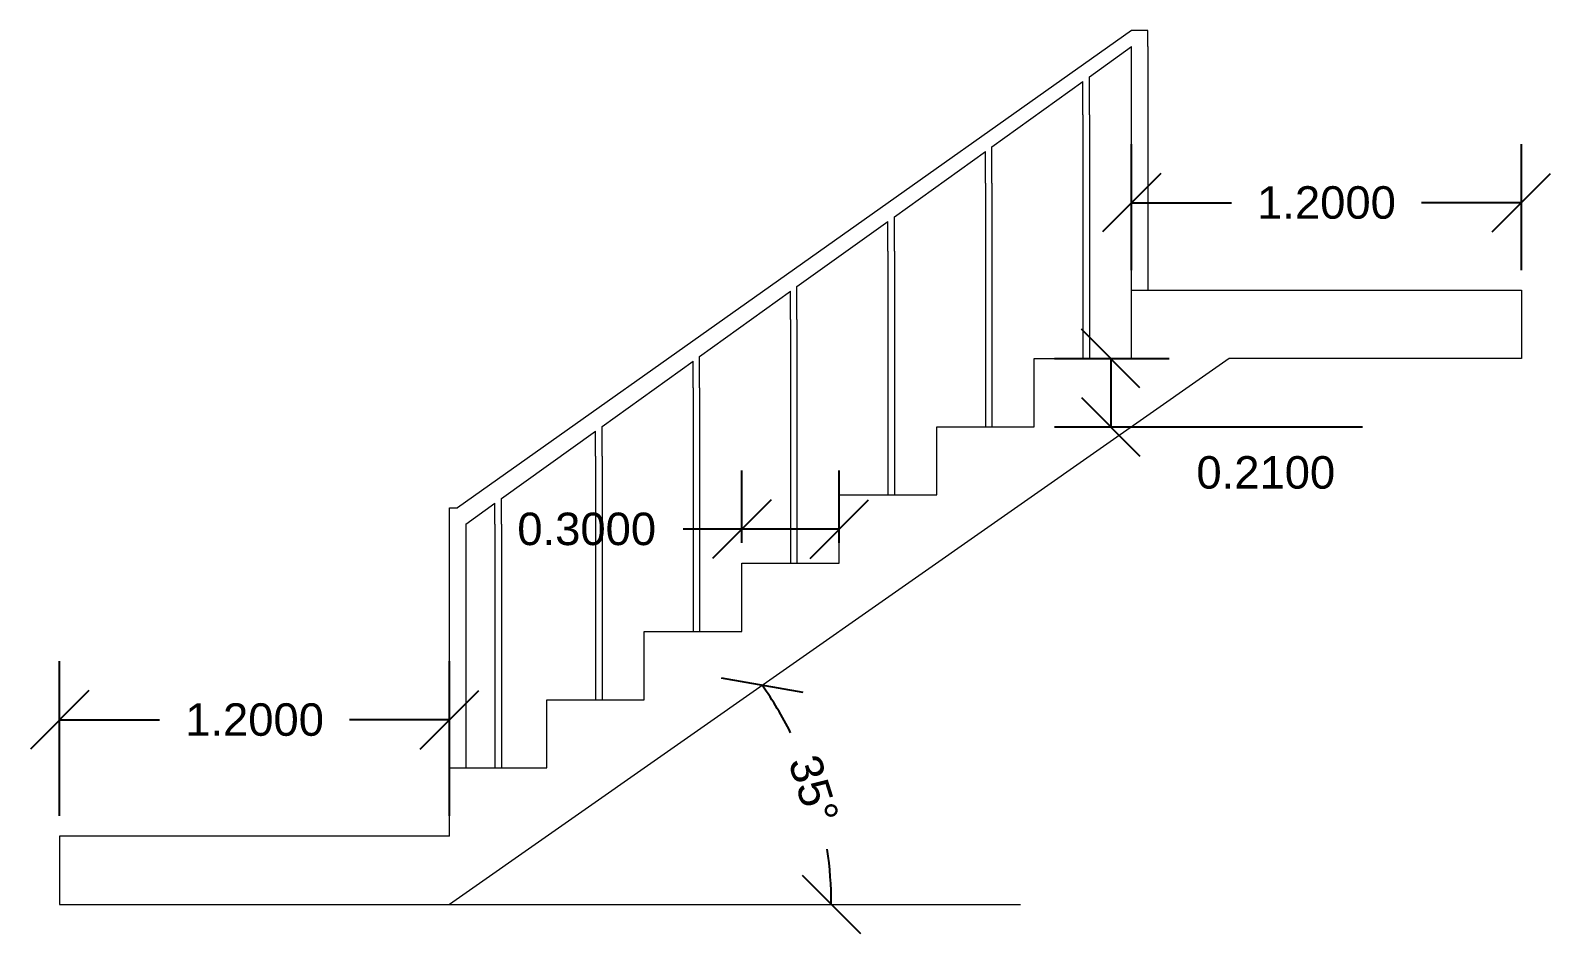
# Model space of a CAD drawing. Header units: inches. Extents: x 16.4 to 39.1, y 11.1 to 26.9.
# Drawn here: x 23.4 to 28.08, y 24.075 to 26.855 of the extents above; entities that cross this region are included whole.
import ezdxf

# ---------------------------------------------------------------- set-up
doc = ezdxf.new("R2010")
doc.units = ezdxf.units.IN
doc.header["$MEASUREMENT"] = 0
doc.styles.get("Standard").update_dxf_attribs({"font": 'arial.ttf'})
doc.dimstyles.get("Standard").update_dxf_attribs({"dimtxt": 0.1, "dimasz": 0.18, "dimexe": 0.18, "dimexo": 0.0625, "dimgap": 0.09, "dimtad": 0, "dimtoh": 1, "dimdec": 4, "dimzin": 0, "dimdsep": 46, "dimtxsty": 'Standard', "dimblk": 'OBLIQUE', "dimcen": 0.09, "dimadec": 0, "dimazin": 0, "dimtfac": 1, "dimtdec": 4, "dimtofl": 0, "dimtmove": 0, "dimatfit": 3, "dimldrblk": 'OBLIQUE', "dimfxl": 1, "dimtolj": 1, "dimtzin": 0, "dimarcsym": 0})

# ---------------------------------------------------------------- blocks, each defined once
blk = doc.blocks.new('_Oblique')
at = {"color": 0, "linetype": 'ByBlock', "lineweight": -2}
blk.add_line((-0.5, -0.5), (0.5, 0.5), dxfattribs=at)
blk = doc.blocks.new('*D54')
at = {"color": 0, "lineweight": -2, "transparency": 16777216}
for p, q in [((26.7897, 26.1173), (26.7897, 26.5045)), ((27.9897, 26.1173), (27.9897, 26.5045)), ((26.7897, 26.3245), (27.097, 26.3245)), ((27.9897, 26.3245), (27.6823, 26.3245))]:
    blk.add_line(p, q, dxfattribs=at)
at = {"layer": 'Defpoints', "color": 0, "lineweight": 9, "transparency": 16777216}
for p in [(27.9897, 26.3245), (26.7897, 26.0548), (27.9897, 26.0548)]:
    blk.add_point(p, dxfattribs=at)
at = {"color": 0, "lineweight": -2, "transparency": 16777216, "xscale": 0.18, "yscale": 0.18, "zscale": 0.18, "rotation": 180}
blk.add_blockref('_Oblique', (26.7897, 26.3245), dxfattribs=at)
at = {"color": 0, "lineweight": -2, "transparency": 16777216, "xscale": 0.18, "yscale": 0.18, "zscale": 0.18}
blk.add_blockref('_Oblique', (27.9897, 26.3245), dxfattribs=at)
at = {"color": 0, "lineweight": 9, "transparency": 16777216, "insert": (27.3897, 26.3245), "char_height": 0.1, "attachment_point": 5}
blk.add_mtext('\\A1;1.2000', dxfattribs=at)
blk = doc.blocks.new('*D55')
at = {"color": 0, "lineweight": -2, "transparency": 16777216}
for p, q in [((23.4897, 24.4373), (23.4897, 24.9129)), ((24.6897, 24.4373), (24.6897, 24.9129)), ((23.4897, 24.7329), (23.797, 24.7329)), ((24.6897, 24.7329), (24.3823, 24.7329))]:
    blk.add_line(p, q, dxfattribs=at)
at = {"layer": 'Defpoints', "color": 0, "lineweight": 9, "transparency": 16777216}
for p in [(24.6897, 24.7329), (23.4897, 24.3748), (24.6897, 24.3748)]:
    blk.add_point(p, dxfattribs=at)
at = {"color": 0, "lineweight": -2, "transparency": 16777216, "xscale": 0.18, "yscale": 0.18, "zscale": 0.18, "rotation": 180}
blk.add_blockref('_Oblique', (23.4897, 24.7329), dxfattribs=at)
at = {"color": 0, "lineweight": -2, "transparency": 16777216, "xscale": 0.18, "yscale": 0.18, "zscale": 0.18}
blk.add_blockref('_Oblique', (24.6897, 24.7329), dxfattribs=at)
at = {"color": 0, "lineweight": 9, "transparency": 16777216, "insert": (24.0897, 24.7329), "char_height": 0.1, "attachment_point": 5}
blk.add_mtext('\\A1;1.2000', dxfattribs=at)
blk = doc.blocks.new('*D56')
at = {"color": 0, "lineweight": -2, "transparency": 16777216}
for start, end in [(26.7007, 34.992), (0, 8.2913)]:
    blk.add_arc((24.6897, 24.1648), 1.1756, start, end, dxfattribs=at)
at = {"layer": 'Defpoints', "color": 0, "lineweight": 9, "transparency": 16777216}
for p in [(27.0897, 25.8448), (25.841, 24.4025), (24.6897, 24.1648), (24.6897, 24.1648), (26.448, 24.1648)]:
    blk.add_point(p, dxfattribs=at)
at = {"color": 0, "lineweight": -2, "transparency": 16777216, "xscale": 0.18, "yscale": 0.18, "zscale": 0.18}
for p, rotation in [((25.6528, 24.839), 124.9920201985587), ((25.8653, 24.1648), 270)]:
    blk.add_blockref('_Oblique', p, dxfattribs=dict(at, rotation=rotation))
at = {"color": 0, "lineweight": 9, "transparency": 16777216, "insert": (25.8109, 24.5182), "char_height": 0.1, "attachment_point": 5, "rotation": 287.496}
blk.add_mtext('\\A1;35°', dxfattribs=at)
blk = doc.blocks.new('*D58')
at = {"color": 0, "lineweight": -2, "transparency": 16777216}
for p, q in [((25.5897, 25.2773), (25.5897, 25.4998)), ((25.8897, 25.2773), (25.8897, 25.4998)), ((25.5897, 25.3198), (25.4097, 25.3198)), ((25.8897, 25.3198), (25.5897, 25.3198))]:
    blk.add_line(p, q, dxfattribs=at)
at = {"layer": 'Defpoints', "color": 0, "lineweight": 9, "transparency": 16777216}
for p in [(25.5897, 25.3198), (25.5897, 25.2148), (25.8897, 25.2148)]:
    blk.add_point(p, dxfattribs=at)
at = {"color": 0, "lineweight": -2, "transparency": 16777216, "xscale": 0.18, "yscale": 0.18, "zscale": 0.18, "rotation": 180}
blk.add_blockref('_Oblique', (25.5897, 25.3198), dxfattribs=at)
at = {"color": 0, "lineweight": -2, "transparency": 16777216, "xscale": 0.18, "yscale": 0.18, "zscale": 0.18}
blk.add_blockref('_Oblique', (25.8897, 25.3198), dxfattribs=at)
at = {"color": 0, "lineweight": 9, "transparency": 16777216, "insert": (25.1123, 25.3198), "char_height": 0.1, "attachment_point": 5}
blk.add_mtext('\\A1;0.3000', dxfattribs=at)
blk = doc.blocks.new('*D60')
at = {"color": 0, "lineweight": -2, "transparency": 16777216}
for p, q in [((26.5522, 25.8448), (26.9055, 25.8448)), ((26.7255, 25.8448), (26.7255, 25.6348)), ((26.5522, 25.6348), (27.5003, 25.6348))]:
    blk.add_line(p, q, dxfattribs=at)
at = {"layer": 'Defpoints', "color": 0, "lineweight": 9, "transparency": 16777216}
for p in [(26.4897, 25.8448), (26.4897, 25.6348), (26.7255, 25.6348)]:
    blk.add_point(p, dxfattribs=at)
at = {"color": 0, "lineweight": -2, "transparency": 16777216, "xscale": 0.18, "yscale": 0.18, "zscale": 0.18}
for p, rotation in [((26.7255, 25.8448), 90), ((26.7255, 25.6348), 270)]:
    blk.add_blockref('_Oblique', p, dxfattribs=dict(at, rotation=rotation))
at = {"color": 0, "lineweight": 9, "transparency": 16777216, "insert": (27.2029, 25.4937), "char_height": 0.1, "attachment_point": 5}
blk.add_mtext('\\A1;0.2100', dxfattribs=at)

msp = doc.modelspace()

# ---------------------------------------------------------------- linework, layer by layer
at = {"color": 51, "lineweight": 9, "true_color": 0xf8f6b0}
for p, q in [((26.78965, 26.8548), (24.71465, 25.3848)), ((26.83965, 26.8548), (26.78965, 26.8548)), ((26.83965, 26.8048), (26.83965, 26.8548)), ((26.65965, 26.71158), (26.78965, 26.8048)), ((26.78965, 26.0548), (26.78965, 26.8048)), ((26.83965, 26.8048), (26.83965, 26.0548)), ((26.35965, 26.49645), (26.63965, 26.69723)), ((26.63965, 26.5948), (26.63965, 26.69723)), ((26.65965, 26.5948), (26.65965, 26.71158)), ((26.63965, 26.5948), (26.63965, 25.8448)), ((26.65965, 26.5948), (26.65965, 25.8448)), ((26.35965, 26.3848), (26.35965, 26.49645)), ((26.05965, 26.28133), (26.33965, 26.48211)), ((26.33965, 26.3848), (26.33965, 26.48211)), ((26.33965, 26.3848), (26.33965, 25.6348)), ((26.35965, 26.3848), (26.35965, 25.6348)), ((25.75965, 26.06621), (26.03965, 26.26699)), ((26.03965, 26.1748), (26.03965, 26.26699)), ((26.05965, 26.1748), (26.05965, 26.28133)), ((26.03965, 26.1748), (26.03965, 25.4248)), ((26.05965, 26.1748), (26.05965, 25.4248)), ((25.45965, 25.85109), (25.73965, 26.05187)), ((25.73965, 25.9648), (25.73965, 26.05187)), ((25.75965, 25.9648), (25.75965, 26.06621)), ((25.73965, 25.9648), (25.73965, 25.2148)), ((25.75965, 25.9648), (25.75965, 25.2148)), ((25.15965, 25.63597), (25.43965, 25.83675)), ((25.43965, 25.7548), (25.43965, 25.83675)), ((25.45965, 25.7548), (25.45965, 25.85109)), ((25.43965, 25.7548), (25.43965, 25.0048)), ((25.45965, 25.7548), (25.45965, 25.0048)), ((24.84965, 25.41367), (25.13965, 25.62162)), ((25.13965, 25.5448), (25.13965, 25.62162)), ((25.15965, 25.5448), (25.15965, 25.63597)), ((25.13965, 25.5448), (25.13965, 24.7948)), ((25.15965, 25.5448), (25.15965, 24.7948)), ((24.84965, 25.3348), (24.84965, 25.41367)), ((24.68965, 25.3348), (24.68965, 25.3848)), ((24.68965, 25.3848), (24.71465, 25.3848)), ((24.73965, 25.3348), (24.82965, 25.39933)), ((24.82965, 25.3348), (24.82965, 25.39933)), ((24.68965, 24.5848), (24.68965, 25.3348)), ((24.73965, 25.3348), (24.73965, 24.5848)), ((24.82965, 25.3348), (24.82965, 24.5848)), ((24.84965, 25.3348), (24.84965, 24.5848))]:
    msp.add_line(p, q, dxfattribs=at)
at = {"lineweight": 9}
for p, q in [((26.78965, 25.8448), (26.78965, 26.0548)), ((26.78965, 26.0548), (27.08965, 26.0548)), ((27.08965, 26.0548), (27.98965, 26.0548)), ((27.98965, 26.0548), (27.98965, 25.8448)), ((27.08965, 25.8448), (24.68965, 24.1648)), ((26.48965, 25.6348), (26.48965, 25.8448)), ((26.48965, 25.8448), (26.78965, 25.8448)), ((27.98965, 25.8448), (27.08965, 25.8448)), ((26.18965, 25.4248), (26.18965, 25.6348)), ((26.18965, 25.6348), (26.48965, 25.6348)), ((25.88965, 25.2148), (25.88965, 25.4248)), ((25.88965, 25.4248), (26.18965, 25.4248)), ((25.58965, 25.0048), (25.58965, 25.2148)), ((25.58965, 25.2148), (25.88965, 25.2148)), ((25.28965, 24.7948), (25.28965, 25.0048)), ((25.28965, 25.0048), (25.58965, 25.0048)), ((24.98965, 24.5848), (24.98965, 24.7948)), ((24.98965, 24.7948), (25.28965, 24.7948)), ((24.68965, 24.3748), (24.68965, 24.5848)), ((24.68965, 24.5848), (24.98965, 24.5848)), ((24.68965, 24.3748), (23.48965, 24.3748)), ((23.48965, 24.3748), (23.48965, 24.1648)), ((23.48965, 24.1648), (24.68965, 24.1648)), ((24.68965, 24.1648), (26.44801, 24.1648))]:
    msp.add_line(p, q, dxfattribs=at)

# ---------------------------------------------------------------- dimensions: what is measured, and where the dimension line sits
at = {"color": 41, "lineweight": 9, "true_color": 0xf4ee51}
for base, p1, p2, picture, middle in [((27.98965, 26.32448), (26.78965, 26.0548), (27.98965, 26.0548), '*D54', (27.38965, 26.32448)), ((25.58965, 25.3198), (25.88965, 25.2148), (25.58965, 25.2148), '*D58', (25.11225, 25.3198)), ((24.68965, 24.73287), (23.48965, 24.3748), (24.68965, 24.3748), '*D55', (24.08965, 24.73287))]:
    dim = msp.add_linear_dim(base=base, p1=p1, p2=p2, dimstyle='Standard', dxfattribs=at)
    dim.commit()
    dim.dimension.update_dxf_attribs({"geometry": picture, "text_midpoint": middle})
dim = msp.add_linear_dim(base=(26.72551, 25.6348), p1=(26.48965, 25.8448), p2=(26.48965, 25.6348), angle=90, dimstyle='Standard', override={"dimtad": 1, "dimjust": 4}, dxfattribs=at)
dim.commit()
dim.dimension.update_dxf_attribs({"geometry": '*D60', "text_midpoint": (27.20291, 25.49374)})
dim = msp.add_angular_dim_2l(base=(25.84101, 24.40247), line1=((24.68965, 24.1648), (26.44801, 24.1648)), line2=((27.08965, 25.8448), (24.68965, 24.1648)), dimstyle='Standard', dxfattribs=at)
dim.commit()
dim.dimension.update_dxf_attribs({"geometry": '*D56', "text_midpoint": (25.81089, 24.51824)})

doc.saveas('drawing.dxf')
